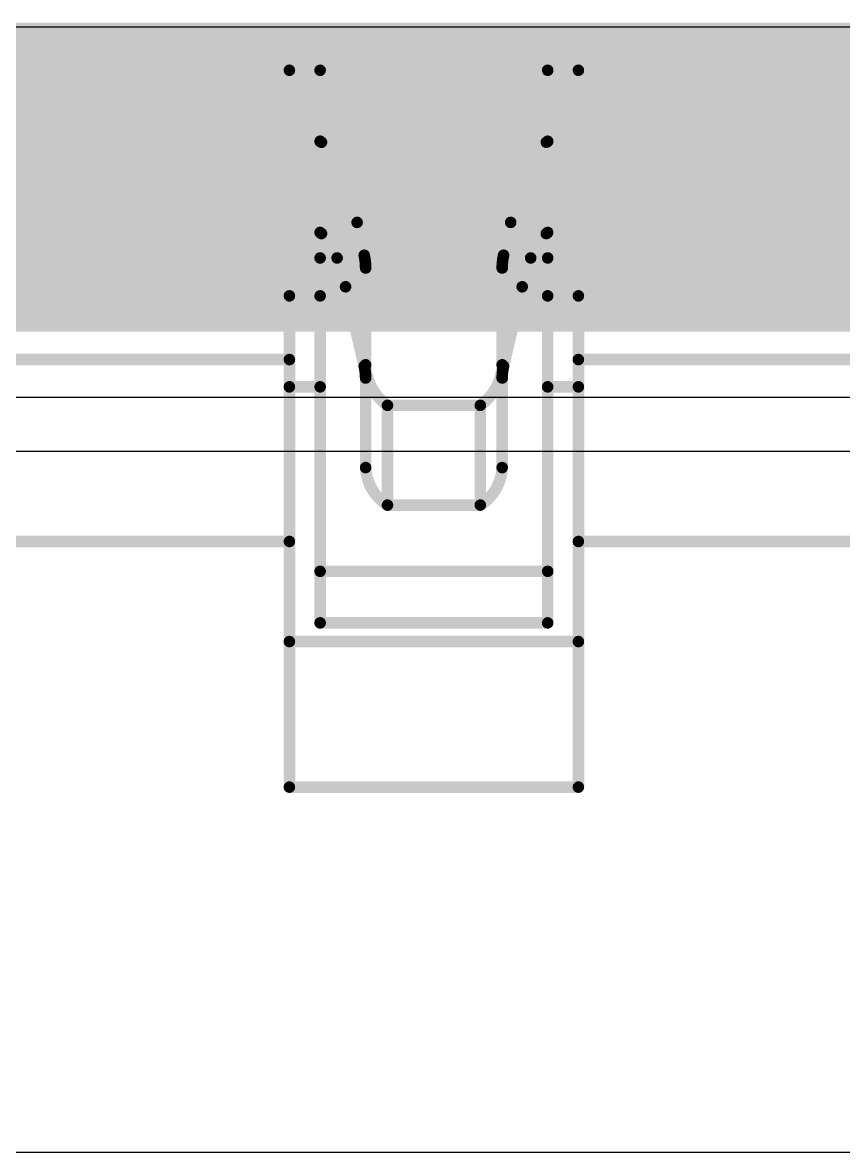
# Model space of a CAD drawing. Header units: inches. Extents: x -6 to 5433, y -4 to 5447.
# Drawn here: x 8.763 to 9.665, y 28.653 to 29.895 of the extents above; entities that cross this region are included whole.
import ezdxf

# ---------------------------------------------------------------- set-up
doc = ezdxf.new("R2010")
doc.units = ezdxf.units.IN
for name, color, linetype in [('Bottom Layer', 5, 'Continuous'), ('Mechanical 4', 56, 'Continuous'), ('Power', 76, 'Continuous'), ('Top Layer', 1, 'Continuous')]:
    doc.layers.add(name, color=color, linetype=linetype)

msp = doc.modelspace()

# ---------------------------------------------------------------- linework, layer by layer
at = {"layer": 'Bottom Layer'}
for p, q in [((4.82502464, 29.48371802), (14.02551932, 29.48371802)), ((13.03822132, 28.6534098), (4.871544739999999, 28.6534098))]:
    msp.add_line(p, q, dxfattribs=at)
msp.add_lwpolyline([(4.55450194, 29.7556428, 0.2794, 0.2794, 0), (14.13815562, 29.7556428, 0.2794, 0.2794, 0)], format="xyseb", dxfattribs=at)
at = {"layer": 'Mechanical 4'}
for points in [[(9.0561541, 29.84294514, 0.0127, 0.0127, 0), (9.3736541, 29.84294514, 0.0127, 0.0127, 0)], [(9.0561541, 29.0549457, 0.0127, 0.0127, 0), (9.0561541, 29.84294514, 0.0127, 0.0127, 0)], [(9.08990562, 29.23548127999999, 0.0127, 0.0127, 0), (9.08990562, 29.84294514, 0.0127, 0.0127, 0)], [(9.33990512, 29.23548127999999, 0.0127, 0.0127, 0), (9.33990512, 29.84294514, 0.0127, 0.0127, 0)], [(9.3736541, 29.0549457, 0.0127, 0.0127, 0), (9.3736541, 29.84294514, 0.0127, 0.0127, 0)], [(9.0899996, 29.764609, 0.0127, 0.0127, -0.03260548546639622), (9.089903080000001, 29.76474616, 0.0127, 0.0127, 0)], [(9.08990562, 29.76494682, 0.0127, 0.0127, 0), (9.33990512, 29.76494682, 0.0127, 0.0127, 0)], [(9.09007072, 29.76453788, 0.0127, 0.0127, -0.02828759400375949), (9.09000214, 29.764609, 0.0127, 0.0127, 0)], [(9.090164699999999, 29.76445914, 0.0127, 0.0127, -0.02675080180555684), (9.09007072, 29.76453788, 0.0127, 0.0127, 0)], [(9.09028916, 29.76437278, 0.0127, 0.0127, -0.02199381127915448), (9.090164699999999, 29.76445914, 0.0127, 0.0127, 0)], [(9.090456799999998, 29.76427626, 0.0127, 0.0127, -0.01668692773407138), (9.09028916, 29.76437278, 0.0127, 0.0127, 0)], [(9.09066, 29.76416958, 0.0127, 0.0127, -0.009375562076660869), (9.09045426, 29.76427626, 0.0127, 0.0127, 0)], [(9.09089876, 29.76405528, 0.0127, 0.0127, -0.005205298943761911), (9.09066, 29.76416704, 0.0127, 0.0127, 0)], [(9.09089876, 29.76405528, 0.0127, 0.0127, 0), (9.091155299999999, 29.7639359, 0.0127, 0.0127, 0)], [(9.091155299999999, 29.7639359, 0.0127, 0.0127, 0), (9.091424539999998, 29.76381652, 0.0127, 0.0127, 0)], [(9.091424539999998, 29.66343572, 0.0127, 0.0127, 0), (9.091424539999998, 29.76381652, 0.0127, 0.0127, 0)], [(9.091424539999998, 29.76381652, 0.0127, 0.0127, -0.1798941776662689), (9.13053292, 29.67571154, 0.0127, 0.0127, 0)], [(9.299277819999999, 29.67571154, 0.0127, 0.0127, -0.1798941776662689), (9.3383862, 29.76381652, 0.0127, 0.0127, 0)], [(9.3383862, 29.76381652, 0.0127, 0.0127, 0), (9.33889674, 29.76405274, 0.0127, 0.0127, 0)], [(9.3383862, 29.66343572, 0.0127, 0.0127, 0), (9.3383862, 29.76381652, 0.0127, 0.0127, 0)], [(9.33889674, 29.76405274, 0.0127, 0.0127, 0), (9.33913296, 29.7641645, 0.0127, 0.0127, 0)], [(9.339343779999998, 29.76427118, 0.0127, 0.0127, -0.00707025947297416), (9.33913296, 29.7641645, 0.0127, 0.0127, 0)], [(9.339519039999999, 29.76437024, 0.0127, 0.0127, -0.01220881844509907), (9.33934124, 29.76427118, 0.0127, 0.0127, 0)], [(9.33966128, 29.76446168, 0.0127, 0.0127, -0.02261982997191485), (9.33952158, 29.76437024, 0.0127, 0.0127, 0)], [(9.3397578, 29.76454042, 0.0127, 0.0127, -0.03188108952978393), (9.339658739999999, 29.76446168, 0.0127, 0.0127, 0)], [(9.33982384, 29.76461408, 0.0127, 0.0127, -0.03744577971967556), (9.3397578, 29.76454042, 0.0127, 0.0127, 0)], [(9.33986956, 29.76468012, 0.0127, 0.0127, -0.03268866428037649), (9.33982384, 29.76461154, 0.0127, 0.0127, 0)], [(9.33990258, 29.76474616, 0.0127, 0.0127, -0.01323434488209454), (9.33986702, 29.76468012, 0.0127, 0.0127, 0)], [(9.09000214, 29.6644949, 0.0127, 0.0127, -0.0285969294218112), (9.089903080000001, 29.66467777999999, 0.0127, 0.0127, 0)], [(9.090164699999999, 29.66429678, 0.0127, 0.0127, -0.05432141881048023), (9.090004679999998, 29.66449744, 0.0127, 0.0127, 0)], [(9.09028916, 29.6641774, 0.0127, 0.0127, -0.02338615134286758), (9.090164699999999, 29.66429424, 0.0127, 0.0127, 0)], [(9.09045426, 29.66405294, 0.0127, 0.0127, -0.01856230610854933), (9.09028916, 29.66417994, 0.0127, 0.0127, 0)], [(9.09066, 29.66390816, 0.0127, 0.0127, -0.01073692515885708), (9.09045426, 29.6640504, 0.0127, 0.0127, 0)], [(9.09089876, 29.66375576, 0.0127, 0.0127, -0.006054831067870578), (9.09066254, 29.66390816, 0.0127, 0.0127, 0)], [(9.09089876, 29.6637583, 0.0127, 0.0127, 0), (9.091155299999999, 29.66359828, 0.0127, 0.0127, 0)], [(9.091155299999999, 29.66359828, 0.0127, 0.0127, 0), (9.091424539999998, 29.66343572, 0.0127, 0.0127, 0)], [(9.091424539999998, 29.66343826, 0.0127, 0.0127, -0.1625908253546253), (9.11786594, 29.6049446, 0.0127, 0.0127, 0)], [(9.13053292, 29.67571154, 0.0127, 0.0127, 0), (9.299277819999999, 29.67571154, 0.0127, 0.0127, 0)], [(9.13053292, 29.67571154, 0.0127, 0.0127, 0), (9.1383866, 29.6396156, 0.0127, 0.0127, 0)], [(9.29142414, 29.6396156, 0.0127, 0.0127, 0), (9.299277819999999, 29.67571154, 0.0127, 0.0127, 0)], [(9.3119448, 29.6049446, 0.0127, 0.0127, -0.1625908253546254), (9.3383862, 29.66343826, 0.0127, 0.0127, 0)], [(9.3383862, 29.66343572, 0.0127, 0.0127, 0), (9.33889674, 29.66375322, 0.0127, 0.0127, 0)], [(9.33913296, 29.66390308, 0.0127, 0.0127, -0.004820614348521809), (9.33889674, 29.66375322, 0.0127, 0.0127, 0)], [(9.33934124, 29.66404532, 0.0127, 0.0127, -0.008119958883788294), (9.33913042, 29.66390308, 0.0127, 0.0127, 0)], [(9.339519039999999, 29.66418248, 0.0127, 0.0127, -0.01372913834969703), (9.33934124, 29.66404786, 0.0127, 0.0127, 0)], [(9.339658739999999, 29.66429932, 0.0127, 0.0127, -0.02446216607435484), (9.33952158, 29.66417994, 0.0127, 0.0127, 0)], [(9.3397578, 29.664406, 0.0127, 0.0127, -0.03231853498741186), (9.339658739999999, 29.66429932, 0.0127, 0.0127, 0)], [(9.33982384, 29.66450252, 0.0127, 0.0127, -0.03504148006836703), (9.3397578, 29.664406, 0.0127, 0.0127, 0)], [(9.33986956, 29.66459142, 0.0127, 0.0127, -0.02840446111708459), (9.33982384, 29.66450252, 0.0127, 0.0127, 0)], [(9.33990512, 29.66467524, 0.0127, 0.0127, -0.01102179294903508), (9.33986956, 29.66458888, 0.0127, 0.0127, 0)], [(9.1383866, 29.5176575, 0.0127, 0.0127, 0), (9.1383866, 29.6396156, 0.0127, 0.0127, 0)], [(9.1383866, 29.6396156, 0.0127, 0.0127, -0.05365795323476556), (9.13990552, 29.625544, 0.0127, 0.0127, 0)], [(9.28990522, 29.625544, 0.0127, 0.0127, -0.05365795323520318), (9.29142414, 29.6396156, 0.0127, 0.0127, 0)], [(9.29142414, 29.5176575, 0.0127, 0.0127, 0), (9.29142414, 29.6396156, 0.0127, 0.0127, 0)], [(9.08990562, 29.63661078, 0.0127, 0.0127, 0), (9.108566999999999, 29.63661078, 0.0127, 0.0127, 0)], [(9.321243739999998, 29.63661078, 0.0127, 0.0127, 0), (9.33990512, 29.63661078, 0.0127, 0.0127, 0)], [(9.13990552, 29.40619468, 0.0127, 0.0127, 0), (9.13990552, 29.625544, 0.0127, 0.0127, 0)], [(9.28990522, 29.40619468, 0.0127, 0.0127, 0), (9.28990522, 29.625544, 0.0127, 0.0127, 0)], [(9.1178634, 29.60494714, 0.0127, 0.0127, 0), (9.1383866, 29.5176575, 0.0127, 0.0127, 0)], [(9.29142414, 29.5176575, 0.0127, 0.0127, 0), (9.3119448, 29.60494714, 0.0127, 0.0127, 0)], [(9.0561541, 29.59494462, 0.0127, 0.0127, 0), (9.08990562, 29.59494462, 0.0127, 0.0127, 0)], [(9.33990512, 29.59494462, 0.0127, 0.0127, 0), (9.3736541, 29.59494462, 0.0127, 0.0127, 0)], [(8.7386541, 29.52494476, 0.0127, 0.0127, 0), (9.0561541, 29.52494476, 0.0127, 0.0127, 0)], [(9.1383866, 29.5176575, 0.0127, 0.0127, -0.05786387190151768), (9.13990552, 29.50463492, 0.0127, 0.0127, 0)], [(9.163913599999999, 29.47460704, 0.0127, 0.0127, -0.2374801051851251), (9.13990552, 29.51917896, 0.0127, 0.0127, 0)], [(9.28990522, 29.51917896, 0.0127, 0.0127, -0.2374801051855858), (9.26589714, 29.47460704, 0.0127, 0.0127, 0)], [(9.28990522, 29.50463492, 0.0127, 0.0127, -0.05786387190108001), (9.29142414, 29.5176575, 0.0127, 0.0127, 0)], [(9.3736541, 29.52494476, 0.0127, 0.0127, 0), (9.691154099999999, 29.52494476, 0.0127, 0.0127, 0)], [(9.0561541, 29.49494482, 0.0127, 0.0127, 0), (9.08990562, 29.49494482, 0.0127, 0.0127, 0)], [(9.33990512, 29.49494482, 0.0127, 0.0127, 0), (9.3736541, 29.49494482, 0.0127, 0.0127, 0)], [(9.16391614, 29.47460704, 0.0127, 0.0127, 0), (9.2658946, 29.47460704, 0.0127, 0.0127, 0)], [(9.16391614, 29.36494508, 0.0127, 0.0127, 0), (9.16391614, 29.47460704, 0.0127, 0.0127, 0)], [(9.2658946, 29.36494508, 0.0127, 0.0127, 0), (9.2658946, 29.47460704, 0.0127, 0.0127, 0)], [(9.163913599999999, 29.36494762, 0.0127, 0.0127, -0.2473774779353231), (9.13990552, 29.40619722, 0.0127, 0.0127, 0)], [(9.28990522, 29.40619722, 0.0127, 0.0127, -0.2473774779353234), (9.26589714, 29.36494762, 0.0127, 0.0127, 0)], [(9.16391614, 29.36494508, 0.0127, 0.0127, 0), (9.2658946, 29.36494508, 0.0127, 0.0127, 0)], [(8.7386541, 29.32494516, 0.0127, 0.0127, 0), (9.0561541, 29.32494516, 0.0127, 0.0127, 0)], [(9.3736541, 29.32494516, 0.0127, 0.0127, 0), (9.691154099999999, 29.32494516, 0.0127, 0.0127, 0)], [(9.08990562, 29.29215376, 0.0127, 0.0127, 0), (9.33990512, 29.29215376, 0.0127, 0.0127, 0)], [(9.08990562, 29.23548127999999, 0.0127, 0.0127, 0), (9.33990512, 29.23548127999999, 0.0127, 0.0127, 0)], [(9.0561541, 29.21494538, 0.0127, 0.0127, 0), (9.3736541, 29.21494538, 0.0127, 0.0127, 0)], [(9.0561541, 29.0549457, 0.0127, 0.0127, 0), (9.3736541, 29.0549457, 0.0127, 0.0127, 0)]]:
    msp.add_lwpolyline(points, format="xyseb", dxfattribs=at)
for points in [[(9.0529791, 29.84294514, 0.00635, 0.00635, 1), (9.0593291, 29.84294514, 0.00635, 0.00635, 1)], [(9.0529791, 29.84294514, 0.00635, 0.00635, 1), (9.0593291, 29.84294514, 0.00635, 0.00635, 1)], [(9.086730619999999, 29.84294514, 0.00635, 0.00635, 1), (9.09308062, 29.84294514, 0.00635, 0.00635, 1)], [(9.33673012, 29.84294514, 0.00635, 0.00635, 1), (9.34308012, 29.84294514, 0.00635, 0.00635, 1)], [(9.370479099999999, 29.84294514, 0.00635, 0.00635, 1), (9.3768291, 29.84294514, 0.00635, 0.00635, 1)], [(9.370479099999999, 29.84294514, 0.00635, 0.00635, 1), (9.3768291, 29.84294514, 0.00635, 0.00635, 1)], [(9.086728079999999, 29.76474616, 0.00635, 0.00635, 1), (9.09307808, 29.76474616, 0.00635, 0.00635, 1)], [(9.086730619999999, 29.76494682, 0.00635, 0.00635, 1), (9.09308062, 29.76494682, 0.00635, 0.00635, 1)], [(9.0868246, 29.764609, 0.00635, 0.00635, 1), (9.0931746, 29.764609, 0.00635, 0.00635, 1)], [(9.086827139999999, 29.764609, 0.00635, 0.00635, 1), (9.09317714, 29.764609, 0.00635, 0.00635, 1)], [(9.08689572, 29.76453788, 0.00635, 0.00635, 1), (9.093245719999999, 29.76453788, 0.00635, 0.00635, 1)], [(9.08689572, 29.76453788, 0.00635, 0.00635, 1), (9.093245719999999, 29.76453788, 0.00635, 0.00635, 1)], [(9.0869897, 29.76445914, 0.00635, 0.00635, 1), (9.0933397, 29.76445914, 0.00635, 0.00635, 1)], [(9.0869897, 29.76445914, 0.00635, 0.00635, 1), (9.0933397, 29.76445914, 0.00635, 0.00635, 1)], [(9.087114159999999, 29.76437278, 0.00635, 0.00635, 1), (9.09346416, 29.76437278, 0.00635, 0.00635, 1)], [(9.087114159999999, 29.76437278, 0.00635, 0.00635, 1), (9.09346416, 29.76437278, 0.00635, 0.00635, 1)], [(9.087279259999999, 29.76427626, 0.00635, 0.00635, 1), (9.09362926, 29.76427626, 0.00635, 0.00635, 1)], [(9.0872818, 29.76427626, 0.00635, 0.00635, 1), (9.093631799999999, 29.76427626, 0.00635, 0.00635, 1)], [(9.087485, 29.76416958, 0.00635, 0.00635, 1), (9.093834999999999, 29.76416958, 0.00635, 0.00635, 1)], [(9.087485, 29.76416704, 0.00635, 0.00635, 1), (9.093834999999999, 29.76416704, 0.00635, 0.00635, 1)], [(9.08772376, 29.76405528, 0.00635, 0.00635, 1), (9.094073759999999, 29.76405528, 0.00635, 0.00635, 1)], [(9.08772376, 29.76405528, 0.00635, 0.00635, 1), (9.094073759999999, 29.76405528, 0.00635, 0.00635, 1)], [(9.0879803, 29.7639359, 0.00635, 0.00635, 1), (9.0943303, 29.7639359, 0.00635, 0.00635, 1)], [(9.0879803, 29.7639359, 0.00635, 0.00635, 1), (9.0943303, 29.7639359, 0.00635, 0.00635, 1)], [(9.08824954, 29.76381652, 0.00635, 0.00635, 1), (9.094599539999999, 29.76381652, 0.00635, 0.00635, 1)], [(9.08824954, 29.76381652, 0.00635, 0.00635, 1), (9.094599539999999, 29.76381652, 0.00635, 0.00635, 1)], [(9.08824954, 29.76381652, 0.00635, 0.00635, 1), (9.094599539999999, 29.76381652, 0.00635, 0.00635, 1)], [(9.3352112, 29.76381652, 0.00635, 0.00635, 1), (9.3415612, 29.76381652, 0.00635, 0.00635, 1)], [(9.3352112, 29.76381652, 0.00635, 0.00635, 1), (9.3415612, 29.76381652, 0.00635, 0.00635, 1)], [(9.3352112, 29.76381652, 0.00635, 0.00635, 1), (9.3415612, 29.76381652, 0.00635, 0.00635, 1)], [(9.335721739999999, 29.76405274, 0.00635, 0.00635, 1), (9.34207174, 29.76405274, 0.00635, 0.00635, 1)], [(9.335721739999999, 29.76405274, 0.00635, 0.00635, 1), (9.34207174, 29.76405274, 0.00635, 0.00635, 1)], [(9.335957959999998, 29.7641645, 0.00635, 0.00635, 1), (9.34230796, 29.7641645, 0.00635, 0.00635, 1)], [(9.335957959999998, 29.7641645, 0.00635, 0.00635, 1), (9.34230796, 29.7641645, 0.00635, 0.00635, 1)], [(9.336166239999999, 29.76427118, 0.00635, 0.00635, 1), (9.34251624, 29.76427118, 0.00635, 0.00635, 1)], [(9.33616878, 29.76427118, 0.00635, 0.00635, 1), (9.34251878, 29.76427118, 0.00635, 0.00635, 1)], [(9.33634404, 29.76437024, 0.00635, 0.00635, 1), (9.34269404, 29.76437024, 0.00635, 0.00635, 1)], [(9.336346579999999, 29.76437024, 0.00635, 0.00635, 1), (9.34269658, 29.76437024, 0.00635, 0.00635, 1)], [(9.33648374, 29.76446168, 0.00635, 0.00635, 1), (9.34283374, 29.76446168, 0.00635, 0.00635, 1)], [(9.33648628, 29.76446168, 0.00635, 0.00635, 1), (9.342836279999998, 29.76446168, 0.00635, 0.00635, 1)], [(9.3365828, 29.76454042, 0.00635, 0.00635, 1), (9.3429328, 29.76454042, 0.00635, 0.00635, 1)], [(9.3365828, 29.76454042, 0.00635, 0.00635, 1), (9.3429328, 29.76454042, 0.00635, 0.00635, 1)], [(9.336648839999999, 29.76461408, 0.00635, 0.00635, 1), (9.34299884, 29.76461408, 0.00635, 0.00635, 1)], [(9.336648839999999, 29.76461154, 0.00635, 0.00635, 1), (9.34299884, 29.76461154, 0.00635, 0.00635, 1)], [(9.33669202, 29.76468012, 0.00635, 0.00635, 1), (9.34304202, 29.76468012, 0.00635, 0.00635, 1)], [(9.33669456, 29.76468012, 0.00635, 0.00635, 1), (9.34304456, 29.76468012, 0.00635, 0.00635, 1)], [(9.33672758, 29.76474616, 0.00635, 0.00635, 1), (9.34307758, 29.76474616, 0.00635, 0.00635, 1)], [(9.33673012, 29.76494682, 0.00635, 0.00635, 1), (9.34308012, 29.76494682, 0.00635, 0.00635, 1)], [(9.086728079999999, 29.66467777999999, 0.00635, 0.00635, 1), (9.09307808, 29.66467777999999, 0.00635, 0.00635, 1)], [(9.086827139999999, 29.6644949, 0.00635, 0.00635, 1), (9.09317714, 29.6644949, 0.00635, 0.00635, 1)], [(9.08682968, 29.66449744, 0.00635, 0.00635, 1), (9.09317968, 29.66449744, 0.00635, 0.00635, 1)], [(9.0869897, 29.66429678, 0.00635, 0.00635, 1), (9.0933397, 29.66429678, 0.00635, 0.00635, 1)], [(9.0869897, 29.66429424, 0.00635, 0.00635, 1), (9.0933397, 29.66429424, 0.00635, 0.00635, 1)], [(9.087114159999999, 29.66417994, 0.00635, 0.00635, 1), (9.09346416, 29.66417994, 0.00635, 0.00635, 1)], [(9.087114159999999, 29.6641774, 0.00635, 0.00635, 1), (9.09346416, 29.6641774, 0.00635, 0.00635, 1)], [(9.087279259999999, 29.66405294, 0.00635, 0.00635, 1), (9.09362926, 29.66405294, 0.00635, 0.00635, 1)], [(9.087279259999999, 29.6640504, 0.00635, 0.00635, 1), (9.09362926, 29.6640504, 0.00635, 0.00635, 1)], [(9.087485, 29.66390816, 0.00635, 0.00635, 1), (9.093834999999999, 29.66390816, 0.00635, 0.00635, 1)], [(9.08748754, 29.66390816, 0.00635, 0.00635, 1), (9.093837539999999, 29.66390816, 0.00635, 0.00635, 1)], [(9.08772376, 29.6637583, 0.00635, 0.00635, 1), (9.094073759999999, 29.6637583, 0.00635, 0.00635, 1)], [(9.08772376, 29.66375576, 0.00635, 0.00635, 1), (9.094073759999999, 29.66375576, 0.00635, 0.00635, 1)], [(9.0879803, 29.66359828, 0.00635, 0.00635, 1), (9.0943303, 29.66359828, 0.00635, 0.00635, 1)], [(9.0879803, 29.66359828, 0.00635, 0.00635, 1), (9.0943303, 29.66359828, 0.00635, 0.00635, 1)], [(9.08824954, 29.66343826, 0.00635, 0.00635, 1), (9.094599539999999, 29.66343826, 0.00635, 0.00635, 1)], [(9.08824954, 29.66343572, 0.00635, 0.00635, 1), (9.094599539999999, 29.66343572, 0.00635, 0.00635, 1)], [(9.08824954, 29.66343572, 0.00635, 0.00635, 1), (9.094599539999999, 29.66343572, 0.00635, 0.00635, 1)], [(9.12735792, 29.67571154, 0.00635, 0.00635, 1), (9.133707919999999, 29.67571154, 0.00635, 0.00635, 1)], [(9.12735792, 29.67571154, 0.00635, 0.00635, 1), (9.133707919999999, 29.67571154, 0.00635, 0.00635, 1)], [(9.12735792, 29.67571154, 0.00635, 0.00635, 1), (9.133707919999999, 29.67571154, 0.00635, 0.00635, 1)], [(9.29610282, 29.67571154, 0.00635, 0.00635, 1), (9.30245282, 29.67571154, 0.00635, 0.00635, 1)], [(9.29610282, 29.67571154, 0.00635, 0.00635, 1), (9.30245282, 29.67571154, 0.00635, 0.00635, 1)], [(9.29610282, 29.67571154, 0.00635, 0.00635, 1), (9.30245282, 29.67571154, 0.00635, 0.00635, 1)], [(9.3352112, 29.66343826, 0.00635, 0.00635, 1), (9.3415612, 29.66343826, 0.00635, 0.00635, 1)], [(9.3352112, 29.66343572, 0.00635, 0.00635, 1), (9.3415612, 29.66343572, 0.00635, 0.00635, 1)], [(9.3352112, 29.66343572, 0.00635, 0.00635, 1), (9.3415612, 29.66343572, 0.00635, 0.00635, 1)], [(9.335721739999999, 29.66375322, 0.00635, 0.00635, 1), (9.34207174, 29.66375322, 0.00635, 0.00635, 1)], [(9.335721739999999, 29.66375322, 0.00635, 0.00635, 1), (9.34207174, 29.66375322, 0.00635, 0.00635, 1)], [(9.33595542, 29.66390308, 0.00635, 0.00635, 1), (9.342305419999999, 29.66390308, 0.00635, 0.00635, 1)], [(9.335957959999998, 29.66390308, 0.00635, 0.00635, 1), (9.34230796, 29.66390308, 0.00635, 0.00635, 1)], [(9.336166239999999, 29.66404786, 0.00635, 0.00635, 1), (9.34251624, 29.66404786, 0.00635, 0.00635, 1)], [(9.336166239999999, 29.66404532, 0.00635, 0.00635, 1), (9.34251624, 29.66404532, 0.00635, 0.00635, 1)], [(9.33634404, 29.66418248, 0.00635, 0.00635, 1), (9.34269404, 29.66418248, 0.00635, 0.00635, 1)], [(9.336346579999999, 29.66417994, 0.00635, 0.00635, 1), (9.34269658, 29.66417994, 0.00635, 0.00635, 1)], [(9.33648374, 29.66429932, 0.00635, 0.00635, 1), (9.34283374, 29.66429932, 0.00635, 0.00635, 1)], [(9.33648374, 29.66429932, 0.00635, 0.00635, 1), (9.34283374, 29.66429932, 0.00635, 0.00635, 1)], [(9.3365828, 29.664406, 0.00635, 0.00635, 1), (9.3429328, 29.664406, 0.00635, 0.00635, 1)], [(9.3365828, 29.664406, 0.00635, 0.00635, 1), (9.3429328, 29.664406, 0.00635, 0.00635, 1)], [(9.336648839999999, 29.66450252, 0.00635, 0.00635, 1), (9.34299884, 29.66450252, 0.00635, 0.00635, 1)], [(9.336648839999999, 29.66450252, 0.00635, 0.00635, 1), (9.34299884, 29.66450252, 0.00635, 0.00635, 1)], [(9.33669456, 29.66459142, 0.00635, 0.00635, 1), (9.34304456, 29.66459142, 0.00635, 0.00635, 1)], [(9.33669456, 29.66458888, 0.00635, 0.00635, 1), (9.34304456, 29.66458888, 0.00635, 0.00635, 1)], [(9.33673012, 29.66467524, 0.00635, 0.00635, 1), (9.34308012, 29.66467524, 0.00635, 0.00635, 1)], [(9.135211599999998, 29.6396156, 0.00635, 0.00635, 1), (9.1415616, 29.6396156, 0.00635, 0.00635, 1)], [(9.135211599999998, 29.6396156, 0.00635, 0.00635, 1), (9.1415616, 29.6396156, 0.00635, 0.00635, 1)], [(9.135211599999998, 29.6396156, 0.00635, 0.00635, 1), (9.1415616, 29.6396156, 0.00635, 0.00635, 1)], [(9.28824914, 29.6396156, 0.00635, 0.00635, 1), (9.294599139999999, 29.6396156, 0.00635, 0.00635, 1)], [(9.28824914, 29.6396156, 0.00635, 0.00635, 1), (9.294599139999999, 29.6396156, 0.00635, 0.00635, 1)], [(9.28824914, 29.6396156, 0.00635, 0.00635, 1), (9.294599139999999, 29.6396156, 0.00635, 0.00635, 1)], [(9.086730619999999, 29.63661078, 0.00635, 0.00635, 1), (9.09308062, 29.63661078, 0.00635, 0.00635, 1)], [(9.105392, 29.63661078, 0.00635, 0.00635, 1), (9.111742, 29.63661078, 0.00635, 0.00635, 1)], [(9.31806874, 29.63661078, 0.00635, 0.00635, 1), (9.32441874, 29.63661078, 0.00635, 0.00635, 1)], [(9.33673012, 29.63661078, 0.00635, 0.00635, 1), (9.34308012, 29.63661078, 0.00635, 0.00635, 1)], [(9.136730519999999, 29.625544, 0.00635, 0.00635, 1), (9.14308052, 29.625544, 0.00635, 0.00635, 1)], [(9.136730519999999, 29.625544, 0.00635, 0.00635, 1), (9.14308052, 29.625544, 0.00635, 0.00635, 1)], [(9.286730219999999, 29.625544, 0.00635, 0.00635, 1), (9.29308022, 29.625544, 0.00635, 0.00635, 1)], [(9.286730219999999, 29.625544, 0.00635, 0.00635, 1), (9.29308022, 29.625544, 0.00635, 0.00635, 1)], [(9.114688399999999, 29.60494714, 0.00635, 0.00635, 1), (9.1210384, 29.60494714, 0.00635, 0.00635, 1)], [(9.11469094, 29.6049446, 0.00635, 0.00635, 1), (9.121040939999999, 29.6049446, 0.00635, 0.00635, 1)], [(9.3087698, 29.60494714, 0.00635, 0.00635, 1), (9.3151198, 29.60494714, 0.00635, 0.00635, 1)], [(9.3087698, 29.6049446, 0.00635, 0.00635, 1), (9.3151198, 29.6049446, 0.00635, 0.00635, 1)], [(9.0529791, 29.59494462, 0.00635, 0.00635, 1), (9.0593291, 29.59494462, 0.00635, 0.00635, 1)], [(9.086730619999999, 29.59494462, 0.00635, 0.00635, 1), (9.09308062, 29.59494462, 0.00635, 0.00635, 1)], [(9.33673012, 29.59494462, 0.00635, 0.00635, 1), (9.34308012, 29.59494462, 0.00635, 0.00635, 1)], [(9.370479099999999, 29.59494462, 0.00635, 0.00635, 1), (9.3768291, 29.59494462, 0.00635, 0.00635, 1)], [(9.0529791, 29.52494476, 0.00635, 0.00635, 1), (9.0593291, 29.52494476, 0.00635, 0.00635, 1)], [(9.135211599999998, 29.5176575, 0.00635, 0.00635, 1), (9.1415616, 29.5176575, 0.00635, 0.00635, 1)], [(9.135211599999998, 29.5176575, 0.00635, 0.00635, 1), (9.1415616, 29.5176575, 0.00635, 0.00635, 1)], [(9.135211599999998, 29.5176575, 0.00635, 0.00635, 1), (9.1415616, 29.5176575, 0.00635, 0.00635, 1)], [(9.136730519999999, 29.51917896, 0.00635, 0.00635, 1), (9.14308052, 29.51917896, 0.00635, 0.00635, 1)], [(9.286730219999999, 29.51917896, 0.00635, 0.00635, 1), (9.29308022, 29.51917896, 0.00635, 0.00635, 1)], [(9.28824914, 29.5176575, 0.00635, 0.00635, 1), (9.294599139999999, 29.5176575, 0.00635, 0.00635, 1)], [(9.28824914, 29.5176575, 0.00635, 0.00635, 1), (9.294599139999999, 29.5176575, 0.00635, 0.00635, 1)], [(9.28824914, 29.5176575, 0.00635, 0.00635, 1), (9.294599139999999, 29.5176575, 0.00635, 0.00635, 1)], [(9.370479099999999, 29.52494476, 0.00635, 0.00635, 1), (9.3768291, 29.52494476, 0.00635, 0.00635, 1)], [(9.136730519999999, 29.50463492, 0.00635, 0.00635, 1), (9.14308052, 29.50463492, 0.00635, 0.00635, 1)], [(9.286730219999999, 29.50463492, 0.00635, 0.00635, 1), (9.29308022, 29.50463492, 0.00635, 0.00635, 1)], [(9.0529791, 29.49494482, 0.00635, 0.00635, 1), (9.0593291, 29.49494482, 0.00635, 0.00635, 1)], [(9.086730619999999, 29.49494482, 0.00635, 0.00635, 1), (9.09308062, 29.49494482, 0.00635, 0.00635, 1)], [(9.33673012, 29.49494482, 0.00635, 0.00635, 1), (9.34308012, 29.49494482, 0.00635, 0.00635, 1)], [(9.370479099999999, 29.49494482, 0.00635, 0.00635, 1), (9.3768291, 29.49494482, 0.00635, 0.00635, 1)], [(9.1607386, 29.47460704, 0.00635, 0.00635, 1), (9.1670886, 29.47460704, 0.00635, 0.00635, 1)], [(9.160741139999999, 29.47460704, 0.00635, 0.00635, 1), (9.167091139999998, 29.47460704, 0.00635, 0.00635, 1)], [(9.160741139999999, 29.47460704, 0.00635, 0.00635, 1), (9.167091139999998, 29.47460704, 0.00635, 0.00635, 1)], [(9.262719599999999, 29.47460704, 0.00635, 0.00635, 1), (9.2690696, 29.47460704, 0.00635, 0.00635, 1)], [(9.262719599999999, 29.47460704, 0.00635, 0.00635, 1), (9.2690696, 29.47460704, 0.00635, 0.00635, 1)], [(9.26272214, 29.47460704, 0.00635, 0.00635, 1), (9.269072139999999, 29.47460704, 0.00635, 0.00635, 1)], [(9.136730519999999, 29.40619722, 0.00635, 0.00635, 1), (9.14308052, 29.40619722, 0.00635, 0.00635, 1)], [(9.136730519999999, 29.40619468, 0.00635, 0.00635, 1), (9.14308052, 29.40619468, 0.00635, 0.00635, 1)], [(9.286730219999999, 29.40619722, 0.00635, 0.00635, 1), (9.29308022, 29.40619722, 0.00635, 0.00635, 1)], [(9.286730219999999, 29.40619468, 0.00635, 0.00635, 1), (9.29308022, 29.40619468, 0.00635, 0.00635, 1)], [(9.1607386, 29.36494762, 0.00635, 0.00635, 1), (9.1670886, 29.36494762, 0.00635, 0.00635, 1)], [(9.160741139999999, 29.36494508, 0.00635, 0.00635, 1), (9.167091139999998, 29.36494508, 0.00635, 0.00635, 1)], [(9.160741139999999, 29.36494508, 0.00635, 0.00635, 1), (9.167091139999998, 29.36494508, 0.00635, 0.00635, 1)], [(9.262719599999999, 29.36494508, 0.00635, 0.00635, 1), (9.2690696, 29.36494508, 0.00635, 0.00635, 1)], [(9.262719599999999, 29.36494508, 0.00635, 0.00635, 1), (9.2690696, 29.36494508, 0.00635, 0.00635, 1)], [(9.26272214, 29.36494762, 0.00635, 0.00635, 1), (9.269072139999999, 29.36494762, 0.00635, 0.00635, 1)], [(9.0529791, 29.32494516, 0.00635, 0.00635, 1), (9.0593291, 29.32494516, 0.00635, 0.00635, 1)], [(9.370479099999999, 29.32494516, 0.00635, 0.00635, 1), (9.3768291, 29.32494516, 0.00635, 0.00635, 1)], [(9.086730619999999, 29.29215376, 0.00635, 0.00635, 1), (9.09308062, 29.29215376, 0.00635, 0.00635, 1)], [(9.33673012, 29.29215376, 0.00635, 0.00635, 1), (9.34308012, 29.29215376, 0.00635, 0.00635, 1)], [(9.086730619999999, 29.23548127999999, 0.00635, 0.00635, 1), (9.09308062, 29.23548127999999, 0.00635, 0.00635, 1)], [(9.086730619999999, 29.23548127999999, 0.00635, 0.00635, 1), (9.09308062, 29.23548127999999, 0.00635, 0.00635, 1)], [(9.33673012, 29.23548127999999, 0.00635, 0.00635, 1), (9.34308012, 29.23548127999999, 0.00635, 0.00635, 1)], [(9.33673012, 29.23548127999999, 0.00635, 0.00635, 1), (9.34308012, 29.23548127999999, 0.00635, 0.00635, 1)], [(9.0529791, 29.21494538, 0.00635, 0.00635, 1), (9.0593291, 29.21494538, 0.00635, 0.00635, 1)], [(9.370479099999999, 29.21494538, 0.00635, 0.00635, 1), (9.3768291, 29.21494538, 0.00635, 0.00635, 1)], [(9.0529791, 29.0549457, 0.00635, 0.00635, 1), (9.0593291, 29.0549457, 0.00635, 0.00635, 1)], [(9.0529791, 29.0549457, 0.00635, 0.00635, 1), (9.0593291, 29.0549457, 0.00635, 0.00635, 1)], [(9.370479099999999, 29.0549457, 0.00635, 0.00635, 1), (9.3768291, 29.0549457, 0.00635, 0.00635, 1)], [(9.370479099999999, 29.0549457, 0.00635, 0.00635, 1), (9.3768291, 29.0549457, 0.00635, 0.00635, 1)]]:
    msp.add_lwpolyline(points, format="xyseb", close=True, dxfattribs=at)
at = {"layer": 'Power'}
for p, q in [((14.02271516, 29.89042536), (6.86043078, 29.89042536)), ((6.956973639999999, 29.42426932), (11.29766092, 29.42426932))]:
    msp.add_line(p, q, dxfattribs=at)
msp.add_lwpolyline([(6.86043078, 29.65734734, 0.2032, 0.2032, 0), (14.11925802, 29.65734734, 0.2032, 0.2032, 0)], format="xyseb", dxfattribs=at)
at = {"layer": 'Top Layer'}
msp.add_line((4.82502464, 29.48371802), (14.07002266, 29.48371802), dxfattribs=at)
msp.add_lwpolyline([(4.55450194, 29.7556428, 0.2794, 0.2794, 0), (14.07002266, 29.7556428, 0.2794, 0.2794, 0)], format="xyseb", dxfattribs=at)

doc.saveas('drawing.dxf')
